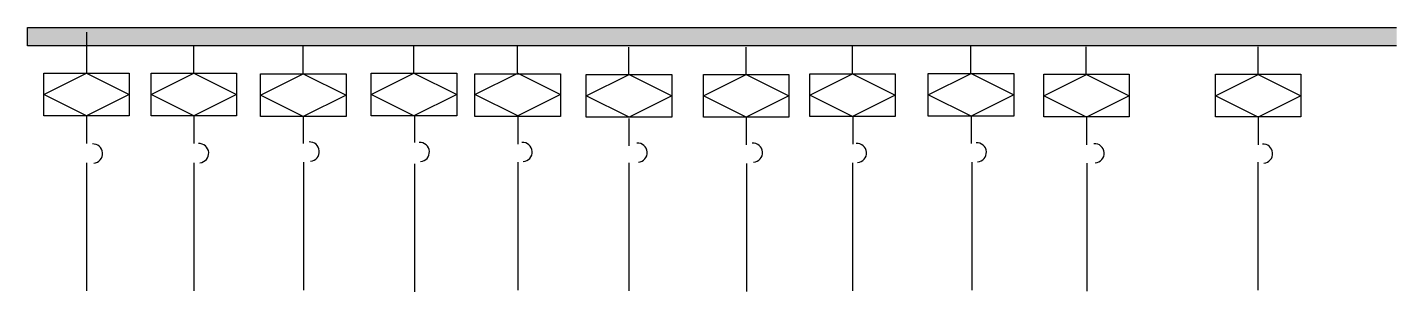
# Model space of a CAD drawing. Header units: inches. Extents: x 7.1 to 77.8, y 27.9 to 34.1.
# Drawn here: x 7.11 to 39.15, y 27.91 to 34.1 of the extents above; entities outside this region: 1.
import ezdxf

# ---------------------------------------------------------------- set-up
doc = ezdxf.new("R2010")
doc.units = ezdxf.units.IN
doc.header["$MEASUREMENT"] = 0

msp = doc.modelspace()

# ---------------------------------------------------------------- hatches: boundary and pattern name
msp.add_hatch(color=256).paths.add_polyline_path([(39.151, 33.671), (39.151, 34.103), (7.115, 34.103), (7.115, 33.671)])

# ---------------------------------------------------------------- linework, layer by layer
for p, q in [((7.115, 33.671), (7.115, 34.103)), ((7.115, 34.103), (7.125, 34.103)), ((7.125, 34.103), (39.151, 34.103)), ((8.499, 33.992), (8.499, 33.349)), ((77.794, 34.103), (77.794, 33.671)), ((7.698, 33.671), (7.115, 33.671)), ((39.151, 33.671), (7.698, 33.671)), ((8.499, 33.671), (8.499, 33.027)), ((10.999, 33.671), (10.999, 33.027)), ((13.559, 33.66), (13.559, 33.016)), ((16.147, 33.672), (16.147, 33.029)), ((18.574, 33.657), (18.574, 33.014)), ((21.181, 33.642), (21.181, 32.999)), ((23.923, 33.642), (23.923, 32.999)), ((26.409, 33.657), (26.409, 33.014)), ((29.181, 33.666), (29.181, 33.023)), ((31.883, 33.647), (31.883, 33.004)), ((35.9, 33.647), (35.9, 33.004)), ((7.499, 32.027), (7.499, 33.027)), ((7.499, 33.027), (8.499, 33.027)), ((7.499, 32.527), (8.499, 33.027)), ((8.499, 33.027), (9.499, 33.027)), ((8.499, 33.027), (9.499, 32.527)), ((9.499, 33.027), (9.499, 32.027)), ((10.01, 32.028), (10.01, 33.028)), ((10.01, 33.028), (11.01, 33.028)), ((10.01, 32.528), (11.01, 33.028)), ((11.01, 33.028), (12.01, 33.028)), ((11.01, 33.028), (12.01, 32.528)), ((12.01, 33.028), (12.01, 32.028)), ((12.57, 32.017), (12.57, 33.017)), ((12.57, 33.017), (13.57, 33.017)), ((12.57, 32.517), (13.57, 33.017)), ((13.57, 33.017), (14.57, 33.017)), ((13.57, 33.017), (14.57, 32.517)), ((14.57, 33.017), (14.57, 32.017)), ((15.159, 32.03), (15.159, 33.03)), ((15.159, 33.03), (16.159, 33.03)), ((15.159, 32.53), (16.159, 33.03)), ((16.159, 33.03), (17.159, 33.03)), ((16.159, 33.03), (17.159, 32.53)), ((17.159, 33.03), (17.159, 32.03)), ((17.586, 32.53), (18.586, 33.03)), ((17.586, 32.015), (17.586, 33.015)), ((17.586, 33.015), (18.586, 33.015)), ((18.586, 33.03), (19.586, 32.53)), ((18.586, 33.015), (19.586, 33.015)), ((19.586, 33.015), (19.586, 32.015)), ((20.192, 32), (20.192, 33)), ((20.192, 33), (21.192, 33)), ((20.192, 32.5), (21.192, 33)), ((21.192, 33), (22.192, 33)), ((21.192, 33), (22.192, 32.5)), ((22.192, 33), (22.192, 32)), ((22.934, 32), (22.934, 33)), ((22.934, 33), (23.934, 33)), ((22.934, 32.5), (23.934, 33)), ((23.934, 33), (24.934, 33)), ((23.934, 33), (24.934, 32.5)), ((24.934, 33), (24.934, 32)), ((25.421, 32.015), (25.421, 33.015)), ((25.421, 33.015), (26.421, 33.015)), ((25.421, 32.515), (26.421, 33.015)), ((26.421, 33.015), (27.421, 33.015)), ((26.421, 33.015), (27.421, 32.515)), ((27.421, 33.015), (27.421, 32.015)), ((28.193, 32.023), (28.193, 33.023)), ((28.193, 33.023), (29.193, 33.023)), ((28.193, 32.523), (29.193, 33.023)), ((29.193, 33.023), (30.193, 33.023)), ((29.193, 33.023), (30.193, 32.523)), ((30.193, 33.023), (30.193, 32.023)), ((30.894, 32.005), (30.894, 33.005)), ((30.894, 33.005), (31.894, 33.005)), ((30.894, 32.5), (31.894, 33)), ((31.894, 33.005), (32.894, 33.005)), ((31.894, 33), (32.894, 32.5)), ((32.894, 33.005), (32.894, 32.005)), ((34.911, 32.005), (34.911, 33.005)), ((34.911, 33.005), (35.911, 33.005)), ((34.911, 32.5), (35.911, 33)), ((35.911, 33.005), (36.911, 33.005)), ((35.911, 33), (36.911, 32.5)), ((36.911, 33.005), (36.911, 32.005)), ((8.499, 32.027), (7.499, 32.527)), ((9.499, 32.527), (8.499, 32.027)), ((11.01, 32.028), (10.01, 32.528)), ((12.01, 32.528), (11.01, 32.028)), ((13.57, 32.017), (12.57, 32.517)), ((14.57, 32.517), (13.57, 32.017)), ((16.159, 32.03), (15.159, 32.53)), ((17.159, 32.53), (16.159, 32.03)), ((18.586, 32.03), (17.586, 32.53)), ((19.586, 32.53), (18.586, 32.03)), ((21.192, 32), (20.192, 32.5)), ((22.192, 32.5), (21.192, 32)), ((23.934, 32), (22.934, 32.5)), ((24.934, 32.5), (23.934, 32)), ((26.421, 32.015), (25.421, 32.515)), ((27.421, 32.515), (26.421, 32.015)), ((29.193, 32.023), (28.193, 32.523)), ((30.193, 32.523), (29.193, 32.023)), ((31.894, 32), (30.894, 32.5)), ((32.894, 32.5), (31.894, 32)), ((35.911, 32), (34.911, 32.5)), ((36.911, 32.5), (35.911, 32)), ((16.17, 32.044), (16.17, 31.401)), ((9.499, 32.027), (7.499, 32.027)), ((8.501, 32.026), (8.501, 31.383)), ((12.01, 32.028), (10.01, 32.028)), ((11.011, 32.023), (11.011, 31.38)), ((14.57, 32.017), (12.57, 32.017)), ((13.567, 32.023), (13.567, 31.38)), ((17.159, 32.03), (15.159, 32.03)), ((19.586, 32.015), (17.586, 32.015)), ((18.591, 32.005), (18.591, 31.362)), ((22.192, 32), (20.192, 32)), ((21.189, 31.968), (21.189, 31.325)), ((24.934, 32), (22.934, 32)), ((23.93, 31.994), (23.93, 31.351)), ((27.421, 32.015), (25.421, 32.015)), ((26.425, 32.01), (26.425, 31.366)), ((30.193, 32.023), (28.193, 32.023)), ((29.199, 32.021), (29.199, 31.378)), ((32.894, 32.005), (30.894, 32.005)), ((31.896, 31.995), (31.896, 31.351)), ((36.911, 32.005), (34.911, 32.005)), ((35.914, 31.995), (35.914, 31.352)), ((8.501, 30.931), (8.501, 27.931)), ((11.007, 30.929), (11.007, 27.929)), ((13.575, 30.94), (13.575, 27.94)), ((16.175, 30.908), (16.175, 27.908)), ((18.587, 30.94), (18.587, 27.94)), ((21.187, 30.929), (21.187, 27.929)), ((23.938, 30.909), (23.938, 27.909)), ((26.423, 30.929), (26.423, 27.929)), ((29.21, 30.94), (29.21, 27.94)), ((31.903, 30.919), (31.903, 27.919)), ((35.901, 30.94), (35.901, 27.94))]:
    msp.add_line(p, q)
for centre in [(13.721, 31.192), (16.296, 31.18), (18.701, 31.18), (29.328, 31.173), (8.651, 31.146), (11.132, 31.156), (21.393, 31.166), (24.09, 31.166), (26.523, 31.158), (32.085, 31.151), (36.026, 31.144)]:
    msp.add_arc(centre, 0.225, 274.1625, 94.1625)

doc.saveas('drawing.dxf')
